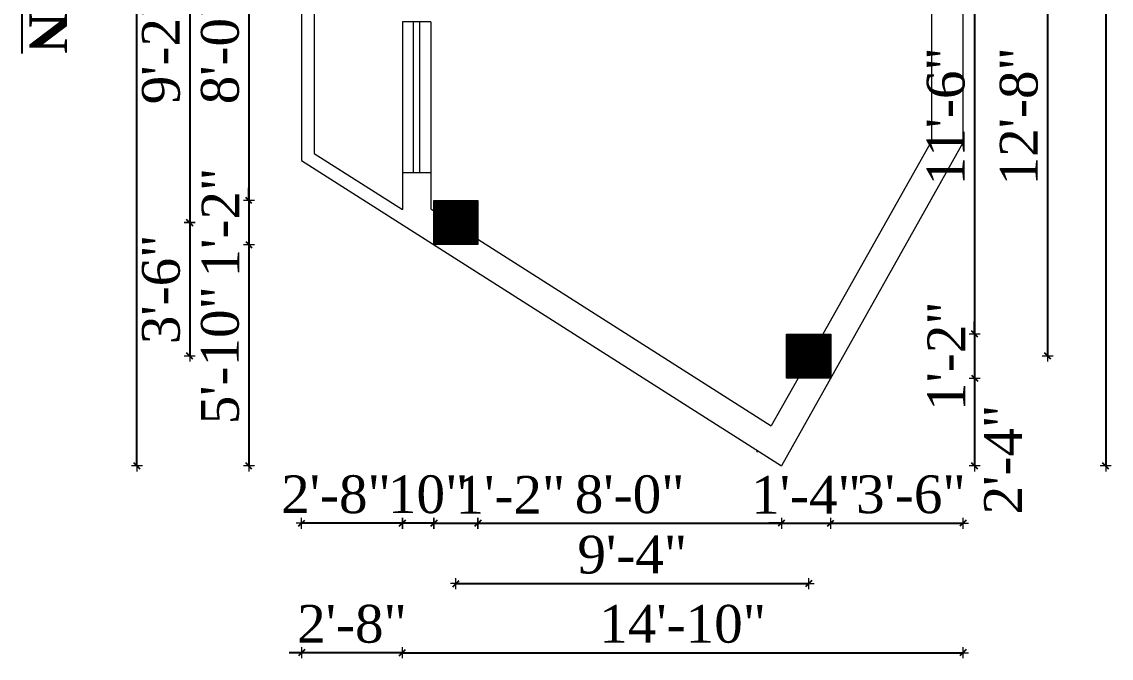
# Model space of a CAD drawing. Header units: inches. Extents: x 4069 to 291496, y -47643 to 12535.
# Drawn here: x 32958.8 to 33304.8, y 3125 to 3327.3 of the extents above; entities that cross this region are included whole.
import ezdxf

# ---------------------------------------------------------------- set-up
doc = ezdxf.new("R2010")
doc.units = ezdxf.units.IN
doc.header["$LTSCALE"] = 5
doc.header["$MEASUREMENT"] = 0
doc.layers.add('A-WALL', color=7, linetype='Continuous', lineweight=9)
doc.layers.add('Dimension', color=7, linetype='Continuous', lineweight=18)
doc.layers.add('dim line', color=7, linetype='Continuous', lineweight=15, true_color=0xfab2b2)
doc.layers.add('TEXT', color=6, linetype='Continuous')
doc.styles.add('ordinary', font='times.ttf')
doc.dimstyles.new('Copy of 96', dxfattribs={"dimtxt": 7, "dimasz": 4, "dimexe": 0.5, "dimexo": 0.5, "dimgap": 3, "dimtad": 1, "dimdec": 1, "dimzin": 11, "dimdsep": 46, "dimlunit": 4, "dimtxsty": 'ordinary', "dimblk": 'OBLIQUE', "dimcen": 0.09, "dimse1": 1, "dimse2": 1, "dimclrt": 6, "dimazin": 0, "dimtfac": 1, "dimtdec": 1, "dimtix": 1, "dimtmove": 2, "dimatfit": 3, "dimldrblk": 'leader', "dimfxl": 0.5, "dimfxlon": 1, "dimtolj": 1, "dimtzin": 0, "dimarcsym": 0})
pattern_1 = [(315, (31599.98636, 27912.1543), (0.08838834765, 0.08838834765), [])]

# ---------------------------------------------------------------- blocks, each defined once
blk = doc.blocks.new('oblique')
at = {"color": 0, "lineweight": -2}
blk.add_line((0.25, 0.25), (-0.25, -0.25), dxfattribs=at)
at = {"layer": 'dim line', "lineweight": 9}
for p, q in [((-0.4375, 0), (0.4375, 0)), ((0, 0.4375), (0, -0.4375))]:
    blk.add_line(p, q, dxfattribs=at)
blk = doc.blocks.new('*D1239')
at = {"layer": 'A-WALL', "color": 0, "lineweight": -2, "ltscale": 5, "transparency": 16777216}
blk.add_line((33030.95, 3366.46), (33030.95, 3270.46), dxfattribs=at)
at = {"layer": 'Defpoints', "color": 0, "ltscale": 5, "transparency": 16777216}
for p in [(33089.71, 3366.46, -58.17), (33030.95, 3270.46), (33089.71, 3270.46)]:
    blk.add_point(p, dxfattribs=at)
at = {"layer": 'A-WALL', "color": 0, "lineweight": -2, "ltscale": 5, "transparency": 16777216, "xscale": 4, "yscale": 4, "zscale": 4}
for p, rotation in [((33030.95, 3366.46), 90), ((33030.95, 3270.46), 270)]:
    blk.add_blockref('oblique', p, dxfattribs=dict(at, rotation=rotation))
at = {"layer": 'A-WALL', "color": 6, "ltscale": 5, "transparency": 16777216, "insert": (33021.85, 3318.46), "char_height": 12, "attachment_point": 5, "rotation": 90, "style": 'ordinary'}
blk.add_mtext('\\A1;8\'-0"', dxfattribs=at)
blk = doc.blocks.new('_OBLIQUE')
at = {"color": 0, "linetype": 'ByBlock'}
blk.add_line((-0.5, -0.5), (0.5, 0.5), dxfattribs=at)
blk = doc.blocks.new('leader')
at = {"layer": 'Dimension'}
for p, q in [((0, -4.328), (0, 4.328)), ((-4.424, 0), (4.424, 0))]:
    blk.add_line(p, q, dxfattribs=at)
blk = doc.blocks.new('*D1240')
at = {"layer": 'A-WALL', "color": 0, "lineweight": -2, "ltscale": 5, "transparency": 16777216}
for p, q in [((33030.95, 3270.46), (33030.95, 3274.46)), ((33030.95, 3270.46), (33030.95, 3256.46)), ((33030.95, 3256.46), (33030.95, 3252.46))]:
    blk.add_line(p, q, dxfattribs=at)
at = {"layer": 'Defpoints', "color": 0, "ltscale": 5, "transparency": 16777216}
for p in [(33089.71, 3270.46), (33030.95, 3256.46), (33089.71, 3256.46, -58.17)]:
    blk.add_point(p, dxfattribs=at)
at = {"layer": 'A-WALL', "color": 0, "lineweight": -2, "ltscale": 5, "transparency": 16777216, "xscale": 4, "yscale": 4, "zscale": 4}
for p, rotation in [((33030.95, 3270.46), 270), ((33030.95, 3256.46), 90)]:
    blk.add_blockref('oblique', p, dxfattribs=dict(at, rotation=rotation))
at = {"layer": 'A-WALL', "color": 6, "ltscale": 5, "transparency": 16777216, "insert": (33021.95, 3263.46), "char_height": 12, "attachment_point": 5, "rotation": 90, "style": 'ordinary'}
blk.add_mtext('\\A1;1\'-2"', dxfattribs=at)
blk = doc.blocks.new('*D1242')
at = {"layer": 'A-WALL', "color": 0, "lineweight": -2, "ltscale": 5, "transparency": 16777216}
blk.add_line((33012.2, 3373.46), (33012.2, 3263.46), dxfattribs=at)
at = {"layer": 'Defpoints', "color": 0, "ltscale": 5, "transparency": 16777216}
for p in [(33096.71, 3373.46, -58.17), (33012.2, 3263.46), (33096.71, 3263.46, -58.17)]:
    blk.add_point(p, dxfattribs=at)
at = {"layer": 'A-WALL', "color": 0, "lineweight": -2, "ltscale": 5, "transparency": 16777216, "xscale": 4, "yscale": 4, "zscale": 4}
for p, rotation in [((33012.2, 3373.46), 90), ((33012.2, 3263.46), 270)]:
    blk.add_blockref('oblique', p, dxfattribs=dict(at, rotation=rotation))
at = {"layer": 'A-WALL', "color": 6, "ltscale": 5, "transparency": 16777216, "insert": (33003.08, 3318.46), "char_height": 12, "attachment_point": 5, "rotation": 90, "style": 'ordinary'}
blk.add_mtext('\\A1;9\'-2"', dxfattribs=at)
blk = doc.blocks.new('*D1122')
at = {"layer": 'A-WALL', "color": 0, "lineweight": -2, "ltscale": 5, "transparency": 16777216}
blk.add_line((32995.39, 3186.12), (32995.39, 3599.79), dxfattribs=at)
at = {"layer": 'Defpoints', "color": 0, "ltscale": 5, "transparency": 16777216}
for p in [(32995.39, 3599.79), (33089.71, 3599.79, -58.17), (33200.05, 3186.12, -58)]:
    blk.add_point(p, dxfattribs=at)
at = {"layer": 'A-WALL', "color": 0, "lineweight": -2, "ltscale": 5, "transparency": 16777216, "xscale": 4, "yscale": 4, "zscale": 4}
for p, rotation in [((32995.39, 3599.79), 90), ((32995.39, 3186.12), 270)]:
    blk.add_blockref('oblique', p, dxfattribs=dict(at, rotation=rotation))
at = {"layer": 'A-WALL', "color": 6, "ltscale": 5, "transparency": 16777216, "insert": (32986.29, 3392.95), "char_height": 12, "attachment_point": 5, "rotation": 90, "style": 'ordinary'}
blk.add_mtext('\\A1;34\'-6"', dxfattribs=at)
blk = doc.blocks.new('*D1124')
at = {"layer": 'A-WALL', "color": 0, "lineweight": -2, "ltscale": 5, "transparency": 16777216}
blk.add_line((33261.42, 3366.46), (33261.42, 3228), dxfattribs=at)
at = {"layer": 'Defpoints', "color": 0, "ltscale": 5, "transparency": 16777216}
for p in [(33215.71, 3366.46, -58.17), (33215.71, 3228, -58.17), (33261.42, 3228)]:
    blk.add_point(p, dxfattribs=at)
at = {"layer": 'A-WALL', "color": 0, "lineweight": -2, "ltscale": 5, "transparency": 16777216, "xscale": 4, "yscale": 4, "zscale": 4}
for p, rotation in [((33261.42, 3366.46), 90), ((33261.42, 3228), 270)]:
    blk.add_blockref('oblique', p, dxfattribs=dict(at, rotation=rotation))
at = {"layer": 'A-WALL', "color": 6, "ltscale": 5, "transparency": 16777216, "insert": (33252.31, 3297.23), "char_height": 12, "attachment_point": 5, "rotation": 90, "style": 'ordinary'}
blk.add_mtext('\\A1;11\'-6"', dxfattribs=at)
blk = doc.blocks.new('*D1247')
at = {"layer": 'A-WALL', "color": 0, "lineweight": -2, "ltscale": 5, "transparency": 16777216}
for p, q in [((33261.42, 3228), (33261.42, 3232)), ((33261.42, 3228), (33261.42, 3214)), ((33261.42, 3214), (33261.42, 3210))]:
    blk.add_line(p, q, dxfattribs=at)
at = {"layer": 'Defpoints', "color": 0, "ltscale": 5, "transparency": 16777216}
for p in [(33215.71, 3228, -58.17), (33215.71, 3214, -58.17), (33261.42, 3214)]:
    blk.add_point(p, dxfattribs=at)
at = {"layer": 'A-WALL', "color": 0, "lineweight": -2, "ltscale": 5, "transparency": 16777216, "xscale": 4, "yscale": 4, "zscale": 4}
for p, rotation in [((33261.42, 3228), 270), ((33261.42, 3214), 90)]:
    blk.add_blockref('oblique', p, dxfattribs=dict(at, rotation=rotation))
at = {"layer": 'A-WALL', "color": 6, "ltscale": 5, "transparency": 16777216, "insert": (33252.42, 3221), "char_height": 12, "attachment_point": 5, "rotation": 90, "style": 'ordinary'}
blk.add_mtext('\\A1;1\'-2"', dxfattribs=at)
blk = doc.blocks.new('*D1249')
at = {"layer": 'A-WALL', "color": 0, "lineweight": -2, "ltscale": 5, "transparency": 16777216}
blk.add_line((33284.61, 3373.46), (33284.61, 3221), dxfattribs=at)
at = {"layer": 'Defpoints', "color": 0, "ltscale": 5, "transparency": 16777216}
for p in [(33208.71, 3373.46, -58.17), (33208.71, 3221, -58.17), (33284.61, 3221)]:
    blk.add_point(p, dxfattribs=at)
at = {"layer": 'A-WALL', "color": 0, "lineweight": -2, "ltscale": 5, "transparency": 16777216, "xscale": 4, "yscale": 4, "zscale": 4}
for p, rotation in [((33284.61, 3373.46), 90), ((33284.61, 3221), 270)]:
    blk.add_blockref('oblique', p, dxfattribs=dict(at, rotation=rotation))
at = {"layer": 'A-WALL', "color": 6, "ltscale": 5, "transparency": 16777216, "insert": (33275.51, 3297.23), "char_height": 12, "attachment_point": 5, "rotation": 90, "style": 'ordinary'}
blk.add_mtext('\\A1;12\'-8"', dxfattribs=at)
blk = doc.blocks.new('*D1126')
at = {"layer": 'A-WALL', "color": 0, "lineweight": -2, "ltscale": 5, "transparency": 16777216}
blk.add_line((33303.04, 3598.97), (33303.04, 3186.12), dxfattribs=at)
at = {"layer": 'Defpoints', "color": 0, "ltscale": 5, "transparency": 16777216}
for p in [(33215.71, 3598.97, -58.17), (33200.05, 3186.12, -58), (33303.04, 3186.12)]:
    blk.add_point(p, dxfattribs=at)
at = {"layer": 'A-WALL', "color": 0, "lineweight": -2, "ltscale": 5, "transparency": 16777216, "xscale": 4, "yscale": 4, "zscale": 4}
for p, rotation in [((33303.04, 3598.97), 90), ((33303.04, 3186.12), 270)]:
    blk.add_blockref('oblique', p, dxfattribs=dict(at, rotation=rotation))
at = {"layer": 'A-WALL', "color": 6, "ltscale": 5, "transparency": 16777216, "insert": (33293.94, 3392.54), "char_height": 12, "attachment_point": 5, "rotation": 90, "style": 'ordinary'}
blk.add_mtext('\\A1;34\'-5"', dxfattribs=at)
blk = doc.blocks.new('*D1251')
at = {"layer": 'A-WALL', "color": 0, "lineweight": -2, "ltscale": 5, "transparency": 16777216}
blk.add_line((33261.42, 3214), (33261.42, 3186.12), dxfattribs=at)
at = {"layer": 'Defpoints', "color": 0, "ltscale": 5, "transparency": 16777216}
for p in [(33215.71, 3214, -58.17), (33200.05, 3186.12, -58), (33261.42, 3186.12)]:
    blk.add_point(p, dxfattribs=at)
at = {"layer": 'A-WALL', "color": 0, "lineweight": -2, "ltscale": 5, "transparency": 16777216, "xscale": 4, "yscale": 4, "zscale": 4}
for p, rotation in [((33261.42, 3214), 90), ((33261.42, 3186.12), 270)]:
    blk.add_blockref('oblique', p, dxfattribs=dict(at, rotation=rotation))
at = {"layer": 'A-WALL', "color": 6, "ltscale": 5, "transparency": 16777216, "insert": (33270.42, 3188.13), "char_height": 12, "attachment_point": 5, "rotation": 90, "style": 'ordinary'}
blk.add_mtext('\\A1;2\'-4"', dxfattribs=at)
blk = doc.blocks.new('*D1252')
at = {"layer": 'A-WALL', "color": 0, "lineweight": -2, "ltscale": 5, "transparency": 16777216}
blk.add_line((33030.95, 3256.46), (33030.95, 3186.12), dxfattribs=at)
at = {"layer": 'Defpoints', "color": 0, "ltscale": 5, "transparency": 16777216}
for p in [(33089.71, 3256.46, -58.17), (33030.95, 3186.12), (33200.05, 3186.12, -116.34)]:
    blk.add_point(p, dxfattribs=at)
at = {"layer": 'A-WALL', "color": 0, "lineweight": -2, "ltscale": 5, "transparency": 16777216, "xscale": 4, "yscale": 4, "zscale": 4}
for p, rotation in [((33030.95, 3256.46), 90), ((33030.95, 3186.12), 270)]:
    blk.add_blockref('oblique', p, dxfattribs=dict(at, rotation=rotation))
at = {"layer": 'A-WALL', "color": 6, "ltscale": 5, "transparency": 16777216, "insert": (33021.85, 3221.29), "char_height": 12, "attachment_point": 5, "rotation": 90, "style": 'ordinary'}
blk.add_mtext('\\A1;5\'-10"', dxfattribs=at)
blk = doc.blocks.new('*D1131')
at = {"layer": 'A-WALL', "color": 0, "lineweight": -2, "ltscale": 5, "transparency": 16777216}
blk.add_line((33089.71, 3167.91), (33103.71, 3167.91), dxfattribs=at)
at = {"layer": 'Defpoints', "color": 0, "ltscale": 5, "transparency": 16777216}
for p in [(33089.71, 3256.46, -58.17), (33103.71, 3256.46, -58.17), (33103.71, 3167.91)]:
    blk.add_point(p, dxfattribs=at)
at = {"layer": 'A-WALL', "color": 0, "lineweight": -2, "ltscale": 5, "transparency": 16777216, "xscale": 4, "yscale": 4, "zscale": 4, "rotation": 180}
blk.add_blockref('oblique', (33089.71, 3167.91), dxfattribs=at)
at = {"layer": 'A-WALL', "color": 0, "lineweight": -2, "ltscale": 5, "transparency": 16777216, "xscale": 4, "yscale": 4, "zscale": 4}
blk.add_blockref('oblique', (33103.71, 3167.91), dxfattribs=at)
at = {"layer": 'A-WALL', "color": 6, "ltscale": 5, "transparency": 16777216, "insert": (33114.01, 3176.91), "char_height": 12, "attachment_point": 5, "style": 'ordinary'}
blk.add_mtext('\\A1;1\'-2"', dxfattribs=at)
blk = doc.blocks.new('*D1132')
at = {"layer": 'A-WALL', "color": 0, "lineweight": -2, "ltscale": 5, "transparency": 16777216}
blk.add_line((33079.71, 3126.74), (33257.71, 3126.74), dxfattribs=at)
at = {"layer": 'Defpoints', "color": 0, "ltscale": 5, "transparency": 16777216}
for p in [(33257.71, 3288.78, -58.17), (33079.71, 3262.83, -58.17), (33257.71, 3126.74)]:
    blk.add_point(p, dxfattribs=at)
at = {"layer": 'A-WALL', "color": 0, "lineweight": -2, "ltscale": 5, "transparency": 16777216, "xscale": 4, "yscale": 4, "zscale": 4, "rotation": 180}
blk.add_blockref('oblique', (33079.71, 3126.74), dxfattribs=at)
at = {"layer": 'A-WALL', "color": 0, "lineweight": -2, "ltscale": 5, "transparency": 16777216, "xscale": 4, "yscale": 4, "zscale": 4}
blk.add_blockref('oblique', (33257.71, 3126.74), dxfattribs=at)
at = {"layer": 'A-WALL', "color": 6, "ltscale": 5, "transparency": 16777216, "insert": (33168.71, 3135.84), "char_height": 12, "attachment_point": 5, "style": 'ordinary'}
blk.add_mtext('\\A1;14\'-10"', dxfattribs=at)
blk = doc.blocks.new('*D1133')
at = {"layer": 'A-WALL', "color": 0, "lineweight": -2, "ltscale": 5, "transparency": 16777216}
blk.add_line((33103.71, 3167.91), (33200.05, 3167.91), dxfattribs=at)
at = {"layer": 'Defpoints', "color": 0, "ltscale": 5, "transparency": 16777216}
for p in [(33103.71, 3256.46, -58.17), (33200.05, 3186.12, -116.34), (33200.05, 3167.91)]:
    blk.add_point(p, dxfattribs=at)
at = {"layer": 'A-WALL', "color": 0, "lineweight": -2, "ltscale": 5, "transparency": 16777216, "xscale": 4, "yscale": 4, "zscale": 4, "rotation": 180}
blk.add_blockref('oblique', (33103.71, 3167.91), dxfattribs=at)
at = {"layer": 'A-WALL', "color": 0, "lineweight": -2, "ltscale": 5, "transparency": 16777216, "xscale": 4, "yscale": 4, "zscale": 4}
blk.add_blockref('oblique', (33200.05, 3167.91), dxfattribs=at)
at = {"layer": 'A-WALL', "color": 6, "ltscale": 5, "transparency": 16777216, "insert": (33151.88, 3177.01), "char_height": 12, "attachment_point": 5, "style": 'ordinary'}
blk.add_mtext('\\A1;8\'-0"', dxfattribs=at)
blk = doc.blocks.new('*D1134')
at = {"layer": 'A-WALL', "color": 0, "lineweight": -2, "ltscale": 5, "transparency": 16777216}
for p, q in [((33200.05, 3167.91), (33196.05, 3167.91)), ((33200.05, 3167.91), (33215.71, 3167.91)), ((33215.71, 3167.91), (33219.71, 3167.91))]:
    blk.add_line(p, q, dxfattribs=at)
at = {"layer": 'Defpoints', "color": 0, "ltscale": 5, "transparency": 16777216}
for p in [(33215.71, 3214, -58.17), (33200.05, 3186.12, -116.34), (33215.71, 3167.91)]:
    blk.add_point(p, dxfattribs=at)
at = {"layer": 'A-WALL', "color": 0, "lineweight": -2, "ltscale": 5, "transparency": 16777216, "xscale": 4, "yscale": 4, "zscale": 4}
blk.add_blockref('oblique', (33200.05, 3167.91), dxfattribs=at)
at = {"layer": 'A-WALL', "color": 0, "lineweight": -2, "ltscale": 5, "transparency": 16777216, "xscale": 4, "yscale": 4, "zscale": 4, "rotation": 180}
blk.add_blockref('oblique', (33215.71, 3167.91), dxfattribs=at)
at = {"layer": 'A-WALL', "color": 6, "ltscale": 5, "transparency": 16777216, "insert": (33207.88, 3176.91), "char_height": 12, "attachment_point": 5, "style": 'ordinary'}
blk.add_mtext('\\A1;1\'-4"', dxfattribs=at)
blk = doc.blocks.new('*D1135')
at = {"layer": 'A-WALL', "color": 0, "lineweight": -2, "ltscale": 5, "transparency": 16777216}
blk.add_line((33089.71, 3167.91), (33079.71, 3167.91), dxfattribs=at)
at = {"layer": 'Defpoints', "color": 0, "ltscale": 5, "transparency": 16777216}
for p in [(33079.71, 3262.83, -58), (33089.71, 3256.46, -58.17), (33079.71, 3167.91)]:
    blk.add_point(p, dxfattribs=at)
at = {"layer": 'A-WALL', "color": 0, "lineweight": -2, "ltscale": 5, "transparency": 16777216, "xscale": 4, "yscale": 4, "zscale": 4, "rotation": 180}
blk.add_blockref('oblique', (33079.71, 3167.91), dxfattribs=at)
at = {"layer": 'A-WALL', "color": 0, "lineweight": -2, "ltscale": 5, "transparency": 16777216, "xscale": 4, "yscale": 4, "zscale": 4}
blk.add_blockref('oblique', (33089.71, 3167.91), dxfattribs=at)
at = {"layer": 'A-WALL', "color": 6, "ltscale": 5, "transparency": 16777216, "insert": (33087.89, 3177.01), "char_height": 12, "attachment_point": 5, "style": 'ordinary'}
blk.add_mtext('\\A1;10"', dxfattribs=at)
blk = doc.blocks.new('*D1111')
at = {"layer": 'A-WALL', "color": 0, "lineweight": -2, "ltscale": 5, "transparency": 16777216}
blk.add_line((33096.71, 3148.73), (33208.71, 3148.73), dxfattribs=at)
at = {"layer": 'Defpoints', "color": 0, "ltscale": 5, "transparency": 16777216}
for p in [(33096.71, 3263.46, -58.17), (33208.71, 3221, -58.17), (33208.71, 3148.73)]:
    blk.add_point(p, dxfattribs=at)
at = {"layer": 'A-WALL', "color": 0, "lineweight": -2, "ltscale": 5, "transparency": 16777216, "xscale": 4, "yscale": 4, "zscale": 4, "rotation": 180}
blk.add_blockref('oblique', (33096.71, 3148.73), dxfattribs=at)
at = {"layer": 'A-WALL', "color": 0, "lineweight": -2, "ltscale": 5, "transparency": 16777216, "xscale": 4, "yscale": 4, "zscale": 4}
blk.add_blockref('oblique', (33208.71, 3148.73), dxfattribs=at)
at = {"layer": 'A-WALL', "color": 6, "ltscale": 5, "transparency": 16777216, "insert": (33152.71, 3157.85), "char_height": 12, "attachment_point": 5, "style": 'ordinary'}
blk.add_mtext('\\A1;9\'-4"', dxfattribs=at)
blk = doc.blocks.new('*D1112')
at = {"layer": 'A-WALL', "color": 0, "lineweight": -2, "ltscale": 5, "transparency": 16777216}
blk.add_line((33215.71, 3167.91), (33257.71, 3167.91), dxfattribs=at)
at = {"layer": 'Defpoints', "color": 0, "ltscale": 5, "transparency": 16777216}
for p in [(33257.71, 3288.78, -58.17), (33215.71, 3214, -58.17), (33257.71, 3167.91)]:
    blk.add_point(p, dxfattribs=at)
at = {"layer": 'A-WALL', "color": 0, "lineweight": -2, "ltscale": 5, "transparency": 16777216, "xscale": 4, "yscale": 4, "zscale": 4, "rotation": 180}
blk.add_blockref('oblique', (33215.71, 3167.91), dxfattribs=at)
at = {"layer": 'A-WALL', "color": 0, "lineweight": -2, "ltscale": 5, "transparency": 16777216, "xscale": 4, "yscale": 4, "zscale": 4}
blk.add_blockref('oblique', (33257.71, 3167.91), dxfattribs=at)
at = {"layer": 'A-WALL', "color": 6, "ltscale": 5, "transparency": 16777216, "insert": (33241.18, 3177.01), "char_height": 12, "attachment_point": 5, "style": 'ordinary'}
blk.add_mtext('\\A1;3\'-6"', dxfattribs=at)
blk = doc.blocks.new('*D1216')
at = {"layer": 'A-WALL', "color": 0, "lineweight": -2, "ltscale": 5, "transparency": 16777216}
blk.add_line((33079.71, 3167.91), (33047.71, 3167.91), dxfattribs=at)
at = {"layer": 'Defpoints', "color": 0, "ltscale": 5, "transparency": 16777216}
for p in [(33047.71, 3283.23, -58), (33079.71, 3262.83, -58), (33047.71, 3167.91)]:
    blk.add_point(p, dxfattribs=at)
at = {"layer": 'A-WALL', "color": 0, "lineweight": -2, "ltscale": 5, "transparency": 16777216, "xscale": 4, "yscale": 4, "zscale": 4, "rotation": 180}
blk.add_blockref('oblique', (33047.71, 3167.91), dxfattribs=at)
at = {"layer": 'A-WALL', "color": 0, "lineweight": -2, "ltscale": 5, "transparency": 16777216, "xscale": 4, "yscale": 4, "zscale": 4}
blk.add_blockref('oblique', (33079.71, 3167.91), dxfattribs=at)
at = {"layer": 'A-WALL', "color": 6, "ltscale": 5, "transparency": 16777216, "insert": (33058.62, 3177.01), "char_height": 12, "attachment_point": 5, "style": 'ordinary'}
blk.add_mtext('\\A1;2\'-8"', dxfattribs=at)
blk = doc.blocks.new('*D1114')
at = {"layer": 'A-WALL', "color": 0, "lineweight": -2, "ltscale": 5, "transparency": 16777216}
for p, q in [((33047.71, 3126.74), (33043.71, 3126.74)), ((33079.71, 3126.74), (33047.71, 3126.74)), ((33079.71, 3126.74), (33083.71, 3126.74))]:
    blk.add_line(p, q, dxfattribs=at)
at = {"layer": 'Defpoints', "color": 0, "ltscale": 5, "transparency": 16777216}
for p in [(33047.71, 3283.23, -58), (33079.71, 3262.83, -58.17), (33047.71, 3126.74)]:
    blk.add_point(p, dxfattribs=at)
at = {"layer": 'A-WALL', "color": 0, "lineweight": -2, "ltscale": 5, "transparency": 16777216, "xscale": 4, "yscale": 4, "zscale": 4}
blk.add_blockref('oblique', (33047.71, 3126.74), dxfattribs=at)
at = {"layer": 'A-WALL', "color": 0, "lineweight": -2, "ltscale": 5, "transparency": 16777216, "xscale": 4, "yscale": 4, "zscale": 4, "rotation": 180}
blk.add_blockref('oblique', (33079.71, 3126.74), dxfattribs=at)
at = {"layer": 'A-WALL', "color": 6, "ltscale": 5, "transparency": 16777216, "insert": (33063.71, 3135.84), "char_height": 12, "attachment_point": 5, "style": 'ordinary'}
blk.add_mtext('\\A1;2\'-8"', dxfattribs=at)
blk = doc.blocks.new('*D1218')
at = {"layer": 'A-WALL', "color": 0, "lineweight": -2, "ltscale": 5, "transparency": 16777216}
blk.add_line((33012.2, 3263.46), (33012.2, 3221), dxfattribs=at)
at = {"layer": 'Defpoints', "color": 0, "ltscale": 5, "transparency": 16777216}
for p in [(33096.71, 3263.46, -58.17), (33012.2, 3221), (33208.71, 3221, -58.17)]:
    blk.add_point(p, dxfattribs=at)
at = {"layer": 'A-WALL', "color": 0, "lineweight": -2, "ltscale": 5, "transparency": 16777216, "xscale": 4, "yscale": 4, "zscale": 4}
for p, rotation in [((33012.2, 3263.46), 90), ((33012.2, 3221), 270)]:
    blk.add_blockref('oblique', p, dxfattribs=dict(at, rotation=rotation))
at = {"layer": 'A-WALL', "color": 6, "ltscale": 5, "transparency": 16777216, "insert": (33003.09, 3242.23), "char_height": 12, "attachment_point": 5, "rotation": 90, "style": 'ordinary'}
blk.add_mtext('\\A1;3\'-6"', dxfattribs=at)

msp = doc.modelspace()

# ---------------------------------------------------------------- hatches: boundary and pattern name
at = {"layer": 'A-WALL', "ltscale": 5}
h = msp.add_hatch(dxfattribs=at)
h.set_pattern_fill('ANSI31', color=256, angle=270)
h.set_pattern_definition(pattern_1)
h.paths.add_polyline_path([(33103.7075, 3270.45517), (33089.7075, 3270.45517), (33089.7075, 3256.45517), (33103.7075, 3256.45517)])
h = msp.add_hatch(dxfattribs=at)
h.set_pattern_fill('ANSI31', color=256, angle=270)
h.set_pattern_definition(pattern_1)
h.paths.add_polyline_path([(33201.7075, 3228.00154), (33201.7075, 3214.00154), (33215.7075, 3214.00154), (33215.7075, 3228.00154)])

# ---------------------------------------------------------------- linework, layer by layer
for p, q in [((33047.7075, 3600.06304), (33047.7075, 3283.22857)), ((33257.7075, 3598.6919), (33257.7075, 3288.78099)), ((33051.7075, 3596.03683), (33051.7075, 3285.42232)), ((33247.7075, 3589.757), (33247.7075, 3289.35498)), ((33079.7075, 3327.26573), (33079.7075, 3267.57339)), ((33088.7075, 3327.26573), (33079.7075, 3327.26573)), ((33083.2075, 3279.26573), (33083.2075, 3327.26573)), ((33085.2075, 3279.26573), (33085.2075, 3327.26573)), ((33088.7075, 3327.26573), (33088.7075, 3267.76573)), ((33257.7075, 3288.78099), (33200.04674, 3186.11813)), ((33247.7075, 3289.35498), (33213.22708, 3227.96386)), ((33047.7075, 3283.22857), (33200.04674, 3186.11813)), ((33051.7075, 3285.42232), (33079.7075, 3267.57339)), ((33088.7075, 3279.26573), (33079.7075, 3279.26573)), ((33088.7075, 3267.76573), (33089.7075, 3267.12827)), ((33103.7075, 3258.2038), (33196.8599, 3198.82271)), ((33215.7075, 3214.00154), (33215.7075, 3228.00154)), ((33205.38512, 3214.00154), (33196.8599, 3198.82271)), ((33192.44575, 3190.96347), (33192.19972, 3190.52542))]:
    msp.add_line(p, q, dxfattribs=at)
at = {"layer": 'A-WALL', "ltscale": 5, "elevation": -0.16904}
for points in [[(33103.7075, 3270.45517), (33103.7075, 3256.45517), (33089.7075, 3256.45517), (33089.7075, 3270.45517)], [(33215.7075, 3228.00154), (33215.7075, 3214.00154), (33201.7075, 3214.00154), (33201.7075, 3228.00154)]]:
    msp.add_lwpolyline(points, close=True, dxfattribs=at)

# ---------------------------------------------------------------- texts
at = {"layer": 'TEXT', "insert": (32961.06923, 3416.42268, 58), "char_height": 12, "width": 219.8150831, "attachment_point": 8, "rotation": 269.9996119, "style": 'ordinary'}
msp.add_mtext('{\\fTimes New Roman|b1|i0|c0|p18;\\LSECOND FLOOR PLAN}', dxfattribs=at)

# ---------------------------------------------------------------- dimensions: what is measured, and where the dimension line sits
at = {"layer": 'A-WALL', "ltscale": 5}
for base, p1, p2, picture, middle in [((32995.39086, 3599.78881, 58), (33200.04674, 3186.11813), (33089.7075, 3599.78881, -0.16904), '*D1122', (32986.28704, 3392.95347, 58)), ((33303.04261, 3186.11813, 58), (33215.7075, 3598.96612, -0.16904), (33200.04674, 3186.11813), '*D1126', (33293.93879, 3392.54213, 58)), ((33012.19812, 3263.45517, 58), (33096.7075, 3373.45517, -0.16904), (33096.7075, 3263.45517, -0.16904), '*D1242', (33003.07699, 3318.45517, 58)), ((33284.60981, 3221.00154, 58), (33208.7075, 3373.45517, -0.16904), (33208.7075, 3221.00154, -0.16904), '*D1249', (33275.50599, 3297.22836, 58)), ((33030.95091, 3270.45517, 58), (33089.7075, 3366.45517, -0.16904), (33089.7075, 3270.45517, 58), '*D1239', (33021.84709, 3318.45517, 58)), ((33261.41663, 3228.00154, 58), (33215.7075, 3366.45517, -0.16904), (33215.7075, 3228.00154, -0.16904), '*D1124', (33252.3128, 3297.22836, 58)), ((33030.95091, 3256.45517, 58), (33089.7075, 3270.45517, 58), (33089.7075, 3256.45517, -0.16904), '*D1240', (33021.95091, 3263.45517, 58)), ((33012.19812, 3221.00154, 58), (33096.7075, 3263.45517, -0.16904), (33208.7075, 3221.00154, -0.16904), '*D1218', (33003.0943, 3242.22836, 58)), ((33030.95091, 3186.11813, 58), (33089.7075, 3256.45517, -0.16904), (33200.04674, 3186.11813, -58.33808), '*D1252', (33021.84709, 3221.28665, 58)), ((33261.41663, 3214.00154, 58), (33215.7075, 3228.00154, -0.16904), (33215.7075, 3214.00154, -0.16904), '*D1247', (33252.41663, 3221.00154, 58))]:
    dim = msp.add_linear_dim(base=base, p1=p1, p2=p2, angle=270, dimstyle='Copy of 96', override={"dimtxt": 12, "dimdec": 0, "dimblk": 'oblique', "dimtdec": 0, "dimarcsym": 1}, dxfattribs=at)
    dim.commit()
    dim.dimension.update_dxf_attribs({"geometry": picture, "text_midpoint": middle})
for base, p1, p2, picture, middle in [((33257.7075, 3126.73966, 58), (33079.7075, 3262.82979, -0.16904), (33257.7075, 3288.78099, -0.16904), '*D1132', (33168.7075, 3135.84348, 58)), ((33047.7075, 3126.73966, 58), (33079.7075, 3262.82979, -0.16904), (33047.7075, 3283.22857), '*D1114', (33063.7075, 3135.84348, 58)), ((33208.7075, 3148.73364, 58), (33096.7075, 3263.45517, -0.16904), (33208.7075, 3221.00154, -0.16904), '*D1111', (33152.7075, 3157.85476, 58)), ((33200.04674, 3167.9089, 58), (33103.7075, 3256.45517, -0.16904), (33200.04674, 3186.11813, -58.33808), '*D1133', (33151.87712, 3177.01272, 58)), ((33215.7075, 3167.9089, 58), (33200.04674, 3186.11813, -58.33808), (33215.7075, 3214.00154, -0.16904), '*D1134', (33207.87712, 3176.9089, 58))]:
    dim = msp.add_linear_dim(base=base, p1=p1, p2=p2, dimstyle='Copy of 96', override={"dimtxt": 12, "dimdec": 0, "dimblk": 'oblique', "dimtdec": 0, "dimarcsym": 1}, dxfattribs=at)
    dim.commit()
    dim.dimension.update_dxf_attribs({"geometry": picture, "text_midpoint": middle})
for base, p1, p2, picture, middle in [((33257.7075, 3167.9089, 58), (33215.7075, 3214.00154, -0.16904), (33257.7075, 3288.78099, -0.16904), '*D1112', (33241.17511, 3177.01272, 58)), ((33047.7075, 3167.9089, 58), (33079.7075, 3262.82979), (33047.7075, 3283.22857), '*D1216', (33058.61857, 3177.01272, 58)), ((33079.7075, 3167.9089, 58), (33089.7075, 3256.45517, -0.16904), (33079.7075, 3262.82979), '*D1135', (33087.89477, 3177.01272, 58)), ((33103.7075, 3167.9089, 58), (33089.7075, 3256.45517, -0.16904), (33103.7075, 3256.45517, -0.16904), '*D1131', (33114.00949, 3176.9089, 58))]:
    dim = msp.add_linear_dim(base=base, p1=p1, p2=p2, dimstyle='Copy of 96', override={"dimtxt": 12, "dimdec": 0, "dimblk": 'oblique', "dimtdec": 0, "dimarcsym": 1}, dxfattribs=at)
    dim.commit()
    dim.dimension.update_dxf_attribs({"geometry": picture, "text_midpoint": middle, "dimtype": 160})
dim = msp.add_linear_dim(base=(33261.41663, 3186.11813, 58), p1=(33215.7075, 3214.00154, -0.16904), p2=(33200.04674, 3186.11813), angle=270, dimstyle='Copy of 96', override={"dimtxt": 12, "dimdec": 0, "dimblk": 'oblique', "dimtdec": 0, "dimarcsym": 1}, dxfattribs=at)
dim.commit()
dim.dimension.update_dxf_attribs({"geometry": '*D1251', "text_midpoint": (33270.41663, 3188.12622, 58), "dimtype": 160})

doc.saveas('drawing.dxf')
